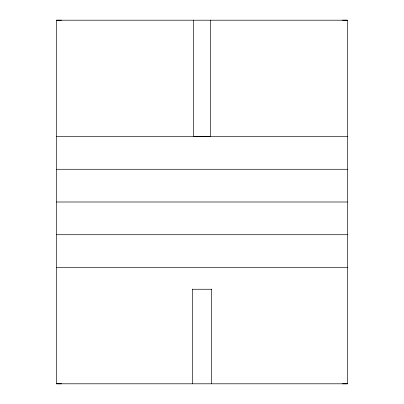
<?xml version="1.0" encoding="UTF-8"?>
<svg xmlns="http://www.w3.org/2000/svg" width="404" height="404" viewBox="0 0 404 404"><rect width="100%" height="100%" fill="white"/><g stroke="black" fill="none" stroke-linecap="round" stroke-linejoin="round"><path stroke-width="0.61" d="M61.519 383.795L56.565 383.795L56.565 20.205L347.435 20.205L347.435 383.795L342.481 383.795M56.565 20.205L61.519 20.205M342.481 20.205L347.435 20.205M56.565 136.552L347.435 136.552M56.565 169.276L347.435 169.276M56.565 202L347.435 202M56.565 234.724L347.435 234.724M56.565 267.448L347.435 267.448M192.592 289.259L211.408 289.259M56.565 383.795L347.435 383.795M211.408 289.107L211.408 383.795M210.464 20.2L210.464 136.552L193.536 136.552L193.536 20.2M192.592 289.107L192.592 383.795"/></g></svg>
